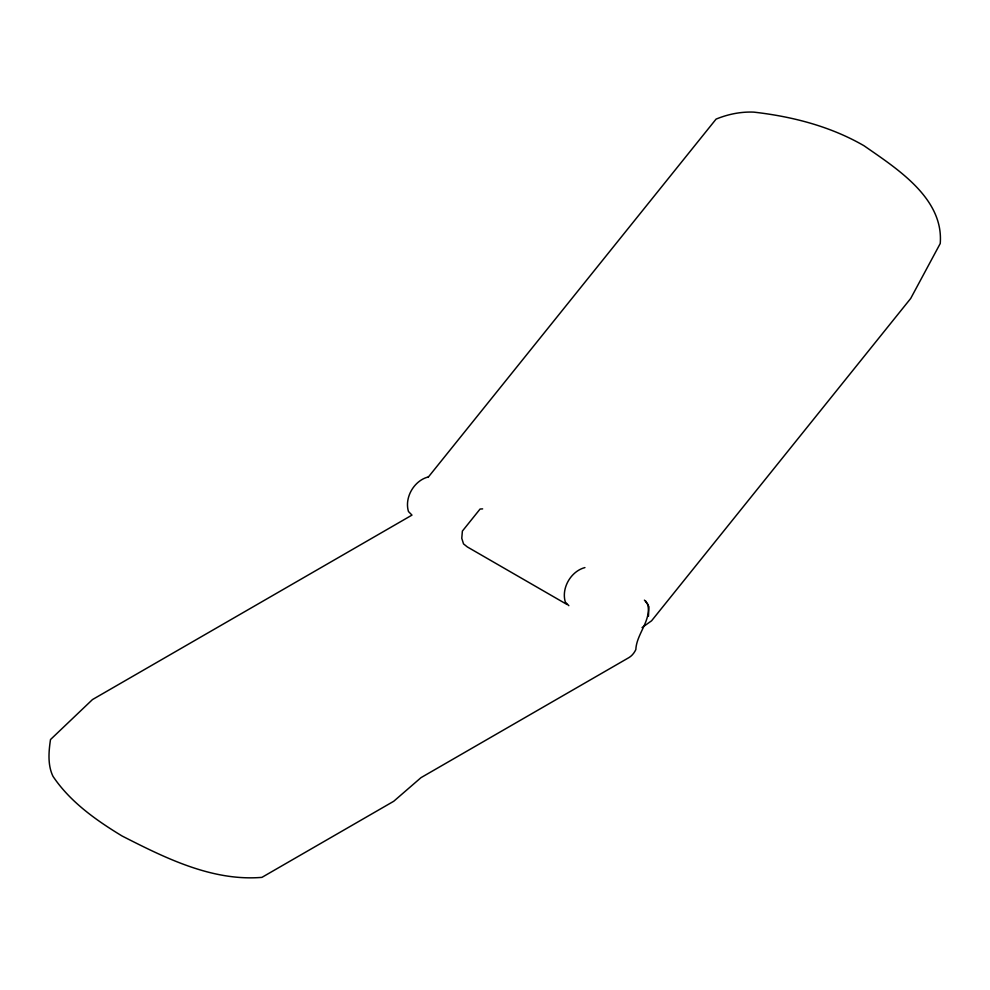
<?xml version="1.0" encoding="UTF-8"?>
<svg xmlns="http://www.w3.org/2000/svg" width="990" height="990" viewBox="0 0 990 990"><rect width="100%" height="100%" fill="white"/><g stroke="black" fill="none" stroke-linecap="round" stroke-linejoin="round"><path stroke-width="1.49" d="M648.45 616.337L648.957 606.796L645.641 600.93M428.076 477.39L716.079 119.109C727.996 114.209 740.928 111.573 753.836 112.13C792.161 116.486 830.449 126.312 864.047 145.765C896.259 168.251 943.928 198.037 940.228 243.528L910.701 298.46L651.581 620.792L642.027 627.598M428.064 477.019C414.055 480.657 404.229 497.611 408.474 511.533L411.976 515.109L92.478 699.571L50.502 739.555C48.696 751.596 47.545 764.973 52.953 776.271C70.067 801.863 96.129 820.265 122.117 836.018C165.095 857.909 212.244 881.508 261.929 877.363L393.735 801.269L421.01 777.645L629.096 657.509C632.115 655.652 634.343 652.744 635.84 649.576C636.545 633.687 651.742 620.495 647.658 604.048L644.416 600.126M584.929 567.579C570.908 571.218 561.082 588.184 565.34 602.093L568.842 605.67M482.637 508.885L480.088 509.033L462.38 531.086L461.773 538.3L463.518 543.881L467.354 546.95L567.01 604.482"/></g></svg>
